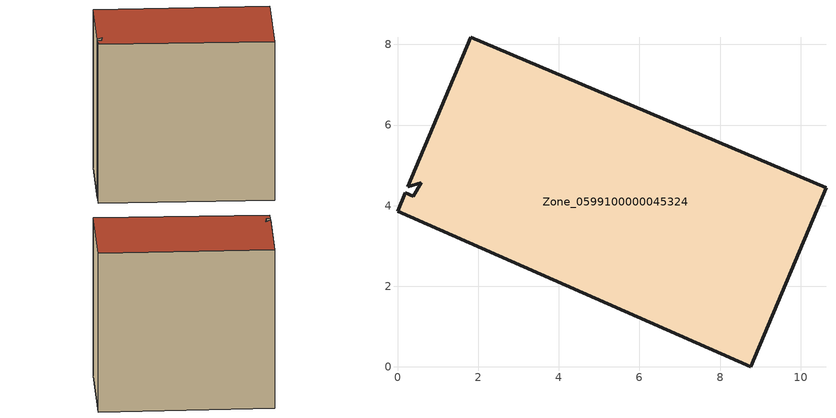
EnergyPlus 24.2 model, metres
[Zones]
Zone_0599100000045324
 floor ground (C_G): 0.4,4.24 0.59,4.56 0.26,4.47 1.81,8.18 10.63,4.45 8.77,0 0,3.86 0.19,4.32 z0
 wall outside (C_F): 8.77,0 10.63,4.45 1.81,8.18 0.26,4.47 0.59,4.56 0.4,4.24 0.19,4.32 0,3.86 8.77,0 z0:9.39
 roof outside (C_R): 1.81,8.18 0.26,4.47 0.59,4.56 0.4,4.24 0.19,4.32 0,3.86 8.77,0 10.63,4.45 z9.39
[BUILDING]
Pand.0599100000045324: North Axis=0; Terrain=City; Loads Convergence Tolerance Value=0.04; Temperature Convergence Tolerance Value=0.4; Solar Distribution=FullExterior; Maximum Number of Warmup Days=25; Minimum Number of Warmup Days=1
[Site:Location]
Rotterdam.The.Hague.AP_ZH_NLD Design_Conditions: Latitude=51.96; Longitude=4.45; Time Zone=1; Elevation=-4.5
[SITE:GROUNDTEMPERATURE:BUILDINGSURFACE]
18, 18, 18, 18, 18, 18, 18, 18, 18, 18, 18, 18
[MATERIAL] Thermal Absorptance=0.9; Solar Absorptance=0.7; Visible Absorptance=0.7
Name | Roughness | Thickness | Conductivity | Density | Specific Heat
G.TI.1946 | MediumSmooth | 0.15 | 1 | 540 | 1210
F.TI.1946 | Rough | 0.3 | 0.857143 | 1920 | 840
R.TI.1946 | MediumRough | 0.2 | 0.1 | 1500 | 1000
[CONSTRUCTION]
C_G: G.TI.1946
C_F: F.TI.1946
C_R: R.TI.1946
[ZONE]
Zone_0599100000045324: Type=1; Multiplier=1; Ceiling Height=Autocalculate; Volume=Autocalculate; Floor Area=autocalculate; Part of Total Floor Area=Yes
[ZONEINFILTRATION:DESIGNFLOWRATE]
Infil_Zone_0599100000045324: Zone or ZoneList or Space or SpaceList=Zone_0599100000045324; Schedule=AlwaysOn; Design Flow Rate Calculation Method=Flow/Area; Flow Rate per Floor Area=0.003; Constant Term Coefficient=1; Temperature Term Coefficient=0; Velocity Term Coefficient=0; Velocity Squared Term Coefficient=0
[HVACTEMPLATE:ZONE:IDEALLOADSAIRSYSTEM]
Zone_0599100000045324: Maximum Heating Supply Air Temperature=50; Minimum Cooling Supply Air Temperature=13; Maximum Heating Supply Air Humidity Ratio=0.0156; Minimum Cooling Supply Air Humidity Ratio=0.0077; Heating Limit=NoLimit; Cooling Limit=NoLimit; Dehumidification Control Type=ConstantSensibleHeatRatio; Cooling Sensible Heat Ratio=0.7; Dehumidification Setpoint=60; Humidification Control Type=None; Humidification Setpoint=30; Outdoor Air Method=None; Outdoor Air Flow Rate per Person=0.00944; Outdoor Air Flow Rate per Zone Floor Area=0; Outdoor Air Flow Rate per Zone=0; Demand Controlled Ventilation Type=None; Outdoor Air Economizer Type=NoEconomizer; Heat Recovery Type=None; Sensible Heat Recovery Effectiveness=0.7; Latent Heat Recovery Effectiveness=0.65
[ZONECONTROL:THERMOSTAT]
ThermostatControl_Zone_0599100000045324: Zone or ZoneList=Zone_0599100000045324; Control Type Schedule=DualSetpointControlType; Control 1=Thermostat_Zone_0599100000045324; Temperature Difference Between Cutout And Setpoint=0
[THERMOSTATSETPOINT:DUALSETPOINT]
Thermostat_Zone_0599100000045324: Heating Setpoint Temperature Schedule=HeatingSetpoint_Zone_0599100000045324; Cooling Setpoint Temperature Schedule=CoolingSetpoint_Zone_0599100000045324
[SCHEDULE:COMPACT]
HeatingSetpoint_Zone_0599100000045324: Through: 12/31, For: AllDays, Until: 24:00, 21
CoolingSetpoint_Zone_0599100000045324: Through: 12/31, For: AllDays, Until: 24:00, 24
DualSetpointControlType: Through: 12/31, For: AllDays, Until: 24:00, 4
AlwaysOn: Through: 12/31, For: AllDays, Until: 24:00, 1
